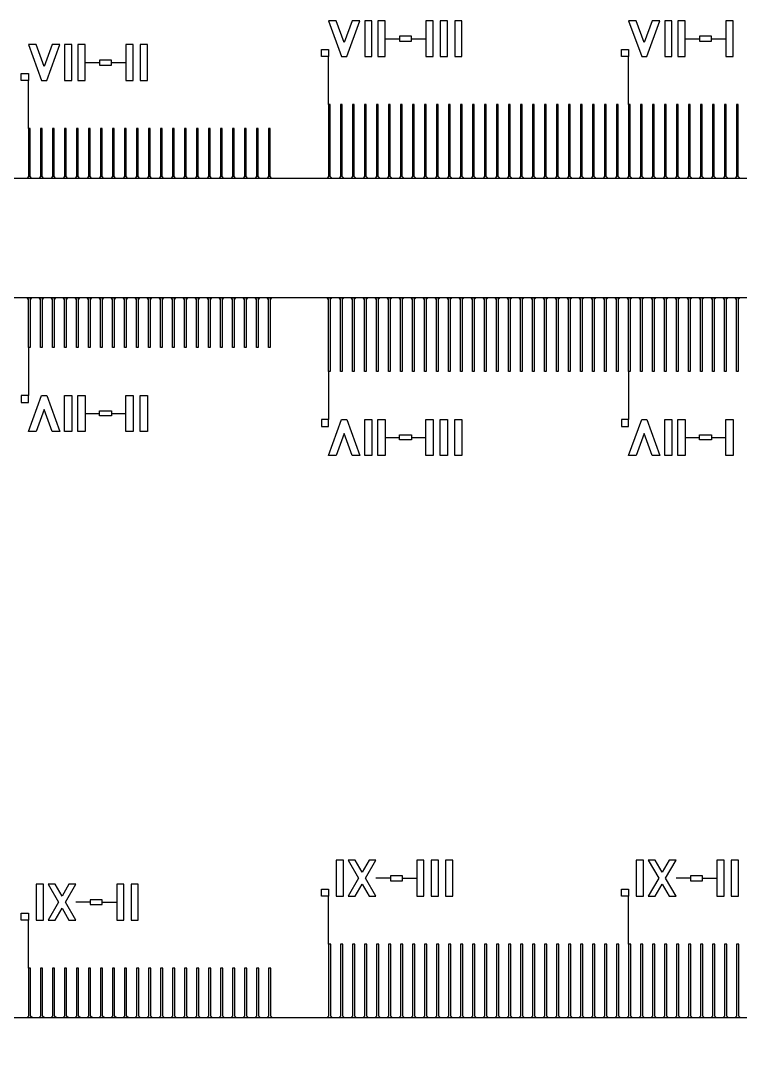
# Model space of a CAD drawing. Extents: x 135699 to 160699, y 112501 to 137501.
# Drawn here: x 149071.4 to 149371.2, y 124836 to 125266.9 of the extents above; entities that cross this region are included whole.
import ezdxf

# ---------------------------------------------------------------- set-up
doc = ezdxf.new("R2010")
doc.units = 13
for name, color, linetype in [('0.7', 50, 'Continuous'), ('0.9', 240, 'Continuous'), ('Main', 140, 'Continuous')]:
    doc.layers.add(name, color=color, linetype=linetype)
doc.layers.add('Write', color=7, linetype='Continuous', true_color=0x839eaa)

msp = doc.modelspace()

# ---------------------------------------------------------------- linework, layer by layer
for p, q in [((149223.23, 125259.41), (149229.23, 125259.41)), ((149234.23, 125259.41), (149240.23, 125259.41)), ((149348.23, 125259.41), (149354.23, 125259.41)), ((149359.23, 125259.41), (149365.23, 125259.41)), ((149098.23, 125249.41), (149104.23, 125249.41)), ((149109.23, 125249.41), (149115.23, 125249.41)), ((149199.68, 125231.91), (149199.68, 125251.91)), ((149324.68, 125231.91), (149324.68, 125251.91)), ((149074.68, 125221.91), (149074.68, 125241.91)), ((149074.68, 125130.71), (149074.68, 125110.71)), ((149199.68, 125120.71), (149199.68, 125100.71)), ((149324.68, 125120.71), (149324.68, 125100.71)), ((149098.23, 125103.21), (149104.23, 125103.21)), ((149109.23, 125103.21), (149115.23, 125103.21)), ((149223.23, 125093.21), (149229.23, 125093.21)), ((149234.23, 125093.21), (149240.23, 125093.21)), ((149348.23, 125093.21), (149354.23, 125093.21)), ((149359.23, 125093.21), (149365.23, 125093.21)), ((149225.42, 124909.41), (149219.42, 124909.41)), ((149230.42, 124909.41), (149236.42, 124909.41)), ((149350.42, 124909.41), (149344.42, 124909.41)), ((149355.42, 124909.41), (149361.42, 124909.41)), ((149100.42, 124899.41), (149094.42, 124899.41)), ((149105.42, 124899.41), (149111.42, 124899.41)), ((149199.68, 124881.91), (149199.68, 124901.91)), ((149324.68, 124881.91), (149324.68, 124901.91)), ((149074.68, 124871.91), (149074.68, 124891.91))]:
    msp.add_line(p, q)
at = {"layer": '0.7'}
for points in [[(149200.98, 125201.31), (149200.38, 125201.91), (149200.38, 125231.91), (149199.68, 125231.91), (149199.68, 125201.91), (149199.08, 125201.31)], [(149205.98, 125201.31), (149205.38, 125201.91), (149205.38, 125231.91), (149204.68, 125231.91), (149204.68, 125201.91), (149204.08, 125201.31)], [(149210.98, 125201.31), (149210.38, 125201.91), (149210.38, 125231.91), (149209.68, 125231.91), (149209.68, 125201.91), (149209.08, 125201.31)], [(149215.98, 125201.31), (149215.38, 125201.91), (149215.38, 125231.91), (149214.68, 125231.91), (149214.68, 125201.91), (149214.08, 125201.31)], [(149220.98, 125201.31), (149220.38, 125201.91), (149220.38, 125231.91), (149219.68, 125231.91), (149219.68, 125201.91), (149219.08, 125201.31)], [(149225.98, 125201.31), (149225.38, 125201.91), (149225.38, 125231.91), (149224.68, 125231.91), (149224.68, 125201.91), (149224.08, 125201.31)], [(149230.98, 125201.31), (149230.38, 125201.91), (149230.38, 125231.91), (149229.68, 125231.91), (149229.68, 125201.91), (149229.08, 125201.31)], [(149235.98, 125201.31), (149235.38, 125201.91), (149235.38, 125231.91), (149234.68, 125231.91), (149234.68, 125201.91), (149234.08, 125201.31)], [(149240.98, 125201.31), (149240.38, 125201.91), (149240.38, 125231.91), (149239.68, 125231.91), (149239.68, 125201.91), (149239.08, 125201.31)], [(149245.98, 125201.31), (149245.38, 125201.91), (149245.38, 125231.91), (149244.68, 125231.91), (149244.68, 125201.91), (149244.08, 125201.31)], [(149250.98, 125201.31), (149250.38, 125201.91), (149250.38, 125231.91), (149249.68, 125231.91), (149249.68, 125201.91), (149249.08, 125201.31)], [(149255.98, 125201.31), (149255.38, 125201.91), (149255.38, 125231.91), (149254.68, 125231.91), (149254.68, 125201.91), (149254.08, 125201.31)], [(149260.98, 125201.31), (149260.38, 125201.91), (149260.38, 125231.91), (149259.68, 125231.91), (149259.68, 125201.91), (149259.08, 125201.31)], [(149265.98, 125201.31), (149265.38, 125201.91), (149265.38, 125231.91), (149264.68, 125231.91), (149264.68, 125201.91), (149264.08, 125201.31)], [(149270.98, 125201.31), (149270.38, 125201.91), (149270.38, 125231.91), (149269.68, 125231.91), (149269.68, 125201.91), (149269.08, 125201.31)], [(149275.98, 125201.31), (149275.38, 125201.91), (149275.38, 125231.91), (149274.68, 125231.91), (149274.68, 125201.91), (149274.08, 125201.31)], [(149280.98, 125201.31), (149280.38, 125201.91), (149280.38, 125231.91), (149279.68, 125231.91), (149279.68, 125201.91), (149279.08, 125201.31)], [(149285.98, 125201.31), (149285.38, 125201.91), (149285.38, 125231.91), (149284.68, 125231.91), (149284.68, 125201.91), (149284.08, 125201.31)], [(149290.98, 125201.31), (149290.38, 125201.91), (149290.38, 125231.91), (149289.68, 125231.91), (149289.68, 125201.91), (149289.08, 125201.31)], [(149295.98, 125201.31), (149295.38, 125201.91), (149295.38, 125231.91), (149294.68, 125231.91), (149294.68, 125201.91), (149294.08, 125201.31)], [(149300.98, 125201.31), (149300.38, 125201.91), (149300.38, 125231.91), (149299.68, 125231.91), (149299.68, 125201.91), (149299.08, 125201.31)], [(149305.98, 125201.31), (149305.38, 125201.91), (149305.38, 125231.91), (149304.68, 125231.91), (149304.68, 125201.91), (149304.08, 125201.31)], [(149310.98, 125201.31), (149310.38, 125201.91), (149310.38, 125231.91), (149309.68, 125231.91), (149309.68, 125201.91), (149309.08, 125201.31)], [(149315.98, 125201.31), (149315.38, 125201.91), (149315.38, 125231.91), (149314.68, 125231.91), (149314.68, 125201.91), (149314.08, 125201.31)], [(149320.98, 125201.31), (149320.38, 125201.91), (149320.38, 125231.91), (149319.68, 125231.91), (149319.68, 125201.91), (149319.08, 125201.31)], [(149325.98, 125201.31), (149325.38, 125201.91), (149325.38, 125231.91), (149324.68, 125231.91), (149324.68, 125201.91), (149324.08, 125201.31)], [(149330.98, 125201.31), (149330.38, 125201.91), (149330.38, 125231.91), (149329.68, 125231.91), (149329.68, 125201.91), (149329.08, 125201.31)], [(149335.98, 125201.31), (149335.38, 125201.91), (149335.38, 125231.91), (149334.68, 125231.91), (149334.68, 125201.91), (149334.08, 125201.31)], [(149340.98, 125201.31), (149340.38, 125201.91), (149340.38, 125231.91), (149339.68, 125231.91), (149339.68, 125201.91), (149339.08, 125201.31)], [(149345.98, 125201.31), (149345.38, 125201.91), (149345.38, 125231.91), (149344.68, 125231.91), (149344.68, 125201.91), (149344.08, 125201.31)], [(149350.98, 125201.31), (149350.38, 125201.91), (149350.38, 125231.91), (149349.68, 125231.91), (149349.68, 125201.91), (149349.08, 125201.31)], [(149355.98, 125201.31), (149355.38, 125201.91), (149355.38, 125231.91), (149354.68, 125231.91), (149354.68, 125201.91), (149354.08, 125201.31)], [(149360.98, 125201.31), (149360.38, 125201.91), (149360.38, 125231.91), (149359.68, 125231.91), (149359.68, 125201.91), (149359.08, 125201.31)], [(149365.98, 125201.31), (149365.38, 125201.91), (149365.38, 125231.91), (149364.68, 125231.91), (149364.68, 125201.91), (149364.08, 125201.31)], [(149370.98, 125201.31), (149370.38, 125201.91), (149370.38, 125231.91), (149369.68, 125231.91), (149369.68, 125201.91), (149369.08, 125201.31)], [(149075.98, 125201.31), (149075.38, 125201.91), (149075.38, 125221.91), (149074.68, 125221.91), (149074.68, 125201.91), (149074.08, 125201.31)], [(149080.98, 125201.31), (149080.38, 125201.91), (149080.38, 125221.91), (149079.68, 125221.91), (149079.68, 125201.91), (149079.08, 125201.31)], [(149085.98, 125201.31), (149085.38, 125201.91), (149085.38, 125221.91), (149084.68, 125221.91), (149084.68, 125201.91), (149084.08, 125201.31)], [(149090.98, 125201.31), (149090.38, 125201.91), (149090.38, 125221.91), (149089.68, 125221.91), (149089.68, 125201.91), (149089.08, 125201.31)], [(149095.98, 125201.31), (149095.38, 125201.91), (149095.38, 125221.91), (149094.68, 125221.91), (149094.68, 125201.91), (149094.08, 125201.31)], [(149100.98, 125201.31), (149100.38, 125201.91), (149100.38, 125221.91), (149099.68, 125221.91), (149099.68, 125201.91), (149099.08, 125201.31)], [(149105.98, 125201.31), (149105.38, 125201.91), (149105.38, 125221.91), (149104.68, 125221.91), (149104.68, 125201.91), (149104.08, 125201.31)], [(149110.98, 125201.31), (149110.38, 125201.91), (149110.38, 125221.91), (149109.68, 125221.91), (149109.68, 125201.91), (149109.08, 125201.31)], [(149115.98, 125201.31), (149115.38, 125201.91), (149115.38, 125221.91), (149114.68, 125221.91), (149114.68, 125201.91), (149114.08, 125201.31)], [(149120.98, 125201.31), (149120.38, 125201.91), (149120.38, 125221.91), (149119.68, 125221.91), (149119.68, 125201.91), (149119.08, 125201.31)], [(149125.98, 125201.31), (149125.38, 125201.91), (149125.38, 125221.91), (149124.68, 125221.91), (149124.68, 125201.91), (149124.08, 125201.31)], [(149130.98, 125201.31), (149130.38, 125201.91), (149130.38, 125221.91), (149129.68, 125221.91), (149129.68, 125201.91), (149129.08, 125201.31)], [(149135.98, 125201.31), (149135.38, 125201.91), (149135.38, 125221.91), (149134.68, 125221.91), (149134.68, 125201.91), (149134.08, 125201.31)], [(149140.98, 125201.31), (149140.38, 125201.91), (149140.38, 125221.91), (149139.68, 125221.91), (149139.68, 125201.91), (149139.08, 125201.31)], [(149145.98, 125201.31), (149145.38, 125201.91), (149145.38, 125221.91), (149144.68, 125221.91), (149144.68, 125201.91), (149144.08, 125201.31)], [(149150.98, 125201.31), (149150.38, 125201.91), (149150.38, 125221.91), (149149.68, 125221.91), (149149.68, 125201.91), (149149.08, 125201.31)], [(149155.98, 125201.31), (149155.38, 125201.91), (149155.38, 125221.91), (149154.68, 125221.91), (149154.68, 125201.91), (149154.08, 125201.31)], [(149160.98, 125201.31), (149160.38, 125201.91), (149160.38, 125221.91), (149159.68, 125221.91), (149159.68, 125201.91), (149159.08, 125201.31)], [(149165.98, 125201.31), (149165.38, 125201.91), (149165.38, 125221.91), (149164.68, 125221.91), (149164.68, 125201.91), (149164.08, 125201.31)], [(149170.98, 125201.31), (149170.38, 125201.91), (149170.38, 125221.91), (149169.68, 125221.91), (149169.68, 125201.91), (149169.08, 125201.31)], [(149175.98, 125201.31), (149175.38, 125201.91), (149175.38, 125221.91), (149174.68, 125221.91), (149174.68, 125201.91), (149174.08, 125201.31)], [(149075.98, 125151.31), (149075.38, 125150.71), (149075.38, 125130.71), (149074.68, 125130.71), (149074.68, 125150.71), (149074.08, 125151.31)], [(149080.98, 125151.31), (149080.38, 125150.71), (149080.38, 125130.71), (149079.68, 125130.71), (149079.68, 125150.71), (149079.08, 125151.31)], [(149085.98, 125151.31), (149085.38, 125150.71), (149085.38, 125130.71), (149084.68, 125130.71), (149084.68, 125150.71), (149084.08, 125151.31)], [(149090.98, 125151.31), (149090.38, 125150.71), (149090.38, 125130.71), (149089.68, 125130.71), (149089.68, 125150.71), (149089.08, 125151.31)], [(149095.98, 125151.31), (149095.38, 125150.71), (149095.38, 125130.71), (149094.68, 125130.71), (149094.68, 125150.71), (149094.08, 125151.31)], [(149100.98, 125151.31), (149100.38, 125150.71), (149100.38, 125130.71), (149099.68, 125130.71), (149099.68, 125150.71), (149099.08, 125151.31)], [(149105.98, 125151.31), (149105.38, 125150.71), (149105.38, 125130.71), (149104.68, 125130.71), (149104.68, 125150.71), (149104.08, 125151.31)], [(149110.98, 125151.31), (149110.38, 125150.71), (149110.38, 125130.71), (149109.68, 125130.71), (149109.68, 125150.71), (149109.08, 125151.31)], [(149115.98, 125151.31), (149115.38, 125150.71), (149115.38, 125130.71), (149114.68, 125130.71), (149114.68, 125150.71), (149114.08, 125151.31)], [(149120.98, 125151.31), (149120.38, 125150.71), (149120.38, 125130.71), (149119.68, 125130.71), (149119.68, 125150.71), (149119.08, 125151.31)], [(149125.98, 125151.31), (149125.38, 125150.71), (149125.38, 125130.71), (149124.68, 125130.71), (149124.68, 125150.71), (149124.08, 125151.31)], [(149130.98, 125151.31), (149130.38, 125150.71), (149130.38, 125130.71), (149129.68, 125130.71), (149129.68, 125150.71), (149129.08, 125151.31)], [(149135.98, 125151.31), (149135.38, 125150.71), (149135.38, 125130.71), (149134.68, 125130.71), (149134.68, 125150.71), (149134.08, 125151.31)], [(149140.98, 125151.31), (149140.38, 125150.71), (149140.38, 125130.71), (149139.68, 125130.71), (149139.68, 125150.71), (149139.08, 125151.31)], [(149145.98, 125151.31), (149145.38, 125150.71), (149145.38, 125130.71), (149144.68, 125130.71), (149144.68, 125150.71), (149144.08, 125151.31)], [(149150.98, 125151.31), (149150.38, 125150.71), (149150.38, 125130.71), (149149.68, 125130.71), (149149.68, 125150.71), (149149.08, 125151.31)], [(149155.98, 125151.31), (149155.38, 125150.71), (149155.38, 125130.71), (149154.68, 125130.71), (149154.68, 125150.71), (149154.08, 125151.31)], [(149160.98, 125151.31), (149160.38, 125150.71), (149160.38, 125130.71), (149159.68, 125130.71), (149159.68, 125150.71), (149159.08, 125151.31)], [(149165.98, 125151.31), (149165.38, 125150.71), (149165.38, 125130.71), (149164.68, 125130.71), (149164.68, 125150.71), (149164.08, 125151.31)], [(149170.98, 125151.31), (149170.38, 125150.71), (149170.38, 125130.71), (149169.68, 125130.71), (149169.68, 125150.71), (149169.08, 125151.31)], [(149175.98, 125151.31), (149175.38, 125150.71), (149175.38, 125130.71), (149174.68, 125130.71), (149174.68, 125150.71), (149174.08, 125151.31)], [(149200.98, 125151.31), (149200.38, 125150.71), (149200.38, 125120.71), (149199.68, 125120.71), (149199.68, 125150.71), (149199.08, 125151.31)], [(149205.98, 125151.31), (149205.38, 125150.71), (149205.38, 125120.71), (149204.68, 125120.71), (149204.68, 125150.71), (149204.08, 125151.31)], [(149210.98, 125151.31), (149210.38, 125150.71), (149210.38, 125120.71), (149209.68, 125120.71), (149209.68, 125150.71), (149209.08, 125151.31)], [(149215.98, 125151.31), (149215.38, 125150.71), (149215.38, 125120.71), (149214.68, 125120.71), (149214.68, 125150.71), (149214.08, 125151.31)], [(149220.98, 125151.31), (149220.38, 125150.71), (149220.38, 125120.71), (149219.68, 125120.71), (149219.68, 125150.71), (149219.08, 125151.31)], [(149225.98, 125151.31), (149225.38, 125150.71), (149225.38, 125120.71), (149224.68, 125120.71), (149224.68, 125150.71), (149224.08, 125151.31)], [(149230.98, 125151.31), (149230.38, 125150.71), (149230.38, 125120.71), (149229.68, 125120.71), (149229.68, 125150.71), (149229.08, 125151.31)], [(149235.98, 125151.31), (149235.38, 125150.71), (149235.38, 125120.71), (149234.68, 125120.71), (149234.68, 125150.71), (149234.08, 125151.31)], [(149240.98, 125151.31), (149240.38, 125150.71), (149240.38, 125120.71), (149239.68, 125120.71), (149239.68, 125150.71), (149239.08, 125151.31)], [(149245.98, 125151.31), (149245.38, 125150.71), (149245.38, 125120.71), (149244.68, 125120.71), (149244.68, 125150.71), (149244.08, 125151.31)], [(149250.98, 125151.31), (149250.38, 125150.71), (149250.38, 125120.71), (149249.68, 125120.71), (149249.68, 125150.71), (149249.08, 125151.31)], [(149255.98, 125151.31), (149255.38, 125150.71), (149255.38, 125120.71), (149254.68, 125120.71), (149254.68, 125150.71), (149254.08, 125151.31)], [(149260.98, 125151.31), (149260.38, 125150.71), (149260.38, 125120.71), (149259.68, 125120.71), (149259.68, 125150.71), (149259.08, 125151.31)], [(149265.98, 125151.31), (149265.38, 125150.71), (149265.38, 125120.71), (149264.68, 125120.71), (149264.68, 125150.71), (149264.08, 125151.31)], [(149270.98, 125151.31), (149270.38, 125150.71), (149270.38, 125120.71), (149269.68, 125120.71), (149269.68, 125150.71), (149269.08, 125151.31)], [(149275.98, 125151.31), (149275.38, 125150.71), (149275.38, 125120.71), (149274.68, 125120.71), (149274.68, 125150.71), (149274.08, 125151.31)], [(149280.98, 125151.31), (149280.38, 125150.71), (149280.38, 125120.71), (149279.68, 125120.71), (149279.68, 125150.71), (149279.08, 125151.31)], [(149285.98, 125151.31), (149285.38, 125150.71), (149285.38, 125120.71), (149284.68, 125120.71), (149284.68, 125150.71), (149284.08, 125151.31)], [(149290.98, 125151.31), (149290.38, 125150.71), (149290.38, 125120.71), (149289.68, 125120.71), (149289.68, 125150.71), (149289.08, 125151.31)], [(149295.98, 125151.31), (149295.38, 125150.71), (149295.38, 125120.71), (149294.68, 125120.71), (149294.68, 125150.71), (149294.08, 125151.31)], [(149300.98, 125151.31), (149300.38, 125150.71), (149300.38, 125120.71), (149299.68, 125120.71), (149299.68, 125150.71), (149299.08, 125151.31)], [(149305.98, 125151.31), (149305.38, 125150.71), (149305.38, 125120.71), (149304.68, 125120.71), (149304.68, 125150.71), (149304.08, 125151.31)], [(149310.98, 125151.31), (149310.38, 125150.71), (149310.38, 125120.71), (149309.68, 125120.71), (149309.68, 125150.71), (149309.08, 125151.31)], [(149315.98, 125151.31), (149315.38, 125150.71), (149315.38, 125120.71), (149314.68, 125120.71), (149314.68, 125150.71), (149314.08, 125151.31)], [(149320.98, 125151.31), (149320.38, 125150.71), (149320.38, 125120.71), (149319.68, 125120.71), (149319.68, 125150.71), (149319.08, 125151.31)], [(149325.98, 125151.31), (149325.38, 125150.71), (149325.38, 125120.71), (149324.68, 125120.71), (149324.68, 125150.71), (149324.08, 125151.31)], [(149330.98, 125151.31), (149330.38, 125150.71), (149330.38, 125120.71), (149329.68, 125120.71), (149329.68, 125150.71), (149329.08, 125151.31)], [(149335.98, 125151.31), (149335.38, 125150.71), (149335.38, 125120.71), (149334.68, 125120.71), (149334.68, 125150.71), (149334.08, 125151.31)], [(149340.98, 125151.31), (149340.38, 125150.71), (149340.38, 125120.71), (149339.68, 125120.71), (149339.68, 125150.71), (149339.08, 125151.31)], [(149345.98, 125151.31), (149345.38, 125150.71), (149345.38, 125120.71), (149344.68, 125120.71), (149344.68, 125150.71), (149344.08, 125151.31)], [(149350.98, 125151.31), (149350.38, 125150.71), (149350.38, 125120.71), (149349.68, 125120.71), (149349.68, 125150.71), (149349.08, 125151.31)], [(149355.98, 125151.31), (149355.38, 125150.71), (149355.38, 125120.71), (149354.68, 125120.71), (149354.68, 125150.71), (149354.08, 125151.31)], [(149360.98, 125151.31), (149360.38, 125150.71), (149360.38, 125120.71), (149359.68, 125120.71), (149359.68, 125150.71), (149359.08, 125151.31)], [(149365.98, 125151.31), (149365.38, 125150.71), (149365.38, 125120.71), (149364.68, 125120.71), (149364.68, 125150.71), (149364.08, 125151.31)], [(149370.98, 125151.31), (149370.38, 125150.71), (149370.38, 125120.71), (149369.68, 125120.71), (149369.68, 125150.71), (149369.08, 125151.31)]]:
    msp.add_lwpolyline(points, close=True, dxfattribs=at)
at = {"layer": '0.9'}
for points in [[(149201.18, 124851.31), (149200.58, 124851.91), (149200.58, 124881.91), (149199.68, 124881.91), (149199.68, 124851.91), (149199.08, 124851.31)], [(149206.18, 124851.31), (149205.58, 124851.91), (149205.58, 124881.91), (149204.68, 124881.91), (149204.68, 124851.91), (149204.08, 124851.31)], [(149211.18, 124851.31), (149210.58, 124851.91), (149210.58, 124881.91), (149209.68, 124881.91), (149209.68, 124851.91), (149209.08, 124851.31)], [(149216.18, 124851.31), (149215.58, 124851.91), (149215.58, 124881.91), (149214.68, 124881.91), (149214.68, 124851.91), (149214.08, 124851.31)], [(149221.18, 124851.31), (149220.58, 124851.91), (149220.58, 124881.91), (149219.68, 124881.91), (149219.68, 124851.91), (149219.08, 124851.31)], [(149226.18, 124851.31), (149225.58, 124851.91), (149225.58, 124881.91), (149224.68, 124881.91), (149224.68, 124851.91), (149224.08, 124851.31)], [(149231.18, 124851.31), (149230.58, 124851.91), (149230.58, 124881.91), (149229.68, 124881.91), (149229.68, 124851.91), (149229.08, 124851.31)], [(149236.18, 124851.31), (149235.58, 124851.91), (149235.58, 124881.91), (149234.68, 124881.91), (149234.68, 124851.91), (149234.08, 124851.31)], [(149241.18, 124851.31), (149240.58, 124851.91), (149240.58, 124881.91), (149239.68, 124881.91), (149239.68, 124851.91), (149239.08, 124851.31)], [(149246.18, 124851.31), (149245.58, 124851.91), (149245.58, 124881.91), (149244.68, 124881.91), (149244.68, 124851.91), (149244.08, 124851.31)], [(149251.18, 124851.31), (149250.58, 124851.91), (149250.58, 124881.91), (149249.68, 124881.91), (149249.68, 124851.91), (149249.08, 124851.31)], [(149256.18, 124851.31), (149255.58, 124851.91), (149255.58, 124881.91), (149254.68, 124881.91), (149254.68, 124851.91), (149254.08, 124851.31)], [(149261.18, 124851.31), (149260.58, 124851.91), (149260.58, 124881.91), (149259.68, 124881.91), (149259.68, 124851.91), (149259.08, 124851.31)], [(149266.18, 124851.31), (149265.58, 124851.91), (149265.58, 124881.91), (149264.68, 124881.91), (149264.68, 124851.91), (149264.08, 124851.31)], [(149271.18, 124851.31), (149270.58, 124851.91), (149270.58, 124881.91), (149269.68, 124881.91), (149269.68, 124851.91), (149269.08, 124851.31)], [(149276.18, 124851.31), (149275.58, 124851.91), (149275.58, 124881.91), (149274.68, 124881.91), (149274.68, 124851.91), (149274.08, 124851.31)], [(149281.18, 124851.31), (149280.58, 124851.91), (149280.58, 124881.91), (149279.68, 124881.91), (149279.68, 124851.91), (149279.08, 124851.31)], [(149286.18, 124851.31), (149285.58, 124851.91), (149285.58, 124881.91), (149284.68, 124881.91), (149284.68, 124851.91), (149284.08, 124851.31)], [(149291.18, 124851.31), (149290.58, 124851.91), (149290.58, 124881.91), (149289.68, 124881.91), (149289.68, 124851.91), (149289.08, 124851.31)], [(149296.18, 124851.31), (149295.58, 124851.91), (149295.58, 124881.91), (149294.68, 124881.91), (149294.68, 124851.91), (149294.08, 124851.31)], [(149301.18, 124851.31), (149300.58, 124851.91), (149300.58, 124881.91), (149299.68, 124881.91), (149299.68, 124851.91), (149299.08, 124851.31)], [(149306.18, 124851.31), (149305.58, 124851.91), (149305.58, 124881.91), (149304.68, 124881.91), (149304.68, 124851.91), (149304.08, 124851.31)], [(149311.18, 124851.31), (149310.58, 124851.91), (149310.58, 124881.91), (149309.68, 124881.91), (149309.68, 124851.91), (149309.08, 124851.31)], [(149316.18, 124851.31), (149315.58, 124851.91), (149315.58, 124881.91), (149314.68, 124881.91), (149314.68, 124851.91), (149314.08, 124851.31)], [(149321.18, 124851.31), (149320.58, 124851.91), (149320.58, 124881.91), (149319.68, 124881.91), (149319.68, 124851.91), (149319.08, 124851.31)], [(149326.18, 124851.31), (149325.58, 124851.91), (149325.58, 124881.91), (149324.68, 124881.91), (149324.68, 124851.91), (149324.08, 124851.31)], [(149331.18, 124851.31), (149330.58, 124851.91), (149330.58, 124881.91), (149329.68, 124881.91), (149329.68, 124851.91), (149329.08, 124851.31)], [(149336.18, 124851.31), (149335.58, 124851.91), (149335.58, 124881.91), (149334.68, 124881.91), (149334.68, 124851.91), (149334.08, 124851.31)], [(149341.18, 124851.31), (149340.58, 124851.91), (149340.58, 124881.91), (149339.68, 124881.91), (149339.68, 124851.91), (149339.08, 124851.31)], [(149346.18, 124851.31), (149345.58, 124851.91), (149345.58, 124881.91), (149344.68, 124881.91), (149344.68, 124851.91), (149344.08, 124851.31)], [(149351.18, 124851.31), (149350.58, 124851.91), (149350.58, 124881.91), (149349.68, 124881.91), (149349.68, 124851.91), (149349.08, 124851.31)], [(149356.18, 124851.31), (149355.58, 124851.91), (149355.58, 124881.91), (149354.68, 124881.91), (149354.68, 124851.91), (149354.08, 124851.31)], [(149361.18, 124851.31), (149360.58, 124851.91), (149360.58, 124881.91), (149359.68, 124881.91), (149359.68, 124851.91), (149359.08, 124851.31)], [(149366.18, 124851.31), (149365.58, 124851.91), (149365.58, 124881.91), (149364.68, 124881.91), (149364.68, 124851.91), (149364.08, 124851.31)], [(149371.18, 124851.31), (149370.58, 124851.91), (149370.58, 124881.91), (149369.68, 124881.91), (149369.68, 124851.91), (149369.08, 124851.31)], [(149076.18, 124851.31), (149075.58, 124851.91), (149075.58, 124871.91), (149074.68, 124871.91), (149074.68, 124851.91), (149074.08, 124851.31)], [(149081.18, 124851.31), (149080.58, 124851.91), (149080.58, 124871.91), (149079.68, 124871.91), (149079.68, 124851.91), (149079.08, 124851.31)], [(149086.18, 124851.31), (149085.58, 124851.91), (149085.58, 124871.91), (149084.68, 124871.91), (149084.68, 124851.91), (149084.08, 124851.31)], [(149091.18, 124851.31), (149090.58, 124851.91), (149090.58, 124871.91), (149089.68, 124871.91), (149089.68, 124851.91), (149089.08, 124851.31)], [(149096.18, 124851.31), (149095.58, 124851.91), (149095.58, 124871.91), (149094.68, 124871.91), (149094.68, 124851.91), (149094.08, 124851.31)], [(149101.18, 124851.31), (149100.58, 124851.91), (149100.58, 124871.91), (149099.68, 124871.91), (149099.68, 124851.91), (149099.08, 124851.31)], [(149106.18, 124851.31), (149105.58, 124851.91), (149105.58, 124871.91), (149104.68, 124871.91), (149104.68, 124851.91), (149104.08, 124851.31)], [(149111.18, 124851.31), (149110.58, 124851.91), (149110.58, 124871.91), (149109.68, 124871.91), (149109.68, 124851.91), (149109.08, 124851.31)], [(149116.18, 124851.31), (149115.58, 124851.91), (149115.58, 124871.91), (149114.68, 124871.91), (149114.68, 124851.91), (149114.08, 124851.31)], [(149121.18, 124851.31), (149120.58, 124851.91), (149120.58, 124871.91), (149119.68, 124871.91), (149119.68, 124851.91), (149119.08, 124851.31)], [(149126.18, 124851.31), (149125.58, 124851.91), (149125.58, 124871.91), (149124.68, 124871.91), (149124.68, 124851.91), (149124.08, 124851.31)], [(149131.18, 124851.31), (149130.58, 124851.91), (149130.58, 124871.91), (149129.68, 124871.91), (149129.68, 124851.91), (149129.08, 124851.31)], [(149136.18, 124851.31), (149135.58, 124851.91), (149135.58, 124871.91), (149134.68, 124871.91), (149134.68, 124851.91), (149134.08, 124851.31)], [(149141.18, 124851.31), (149140.58, 124851.91), (149140.58, 124871.91), (149139.68, 124871.91), (149139.68, 124851.91), (149139.08, 124851.31)], [(149146.18, 124851.31), (149145.58, 124851.91), (149145.58, 124871.91), (149144.68, 124871.91), (149144.68, 124851.91), (149144.08, 124851.31)], [(149151.18, 124851.31), (149150.58, 124851.91), (149150.58, 124871.91), (149149.68, 124871.91), (149149.68, 124851.91), (149149.08, 124851.31)], [(149156.18, 124851.31), (149155.58, 124851.91), (149155.58, 124871.91), (149154.68, 124871.91), (149154.68, 124851.91), (149154.08, 124851.31)], [(149161.18, 124851.31), (149160.58, 124851.91), (149160.58, 124871.91), (149159.68, 124871.91), (149159.68, 124851.91), (149159.08, 124851.31)], [(149166.18, 124851.31), (149165.58, 124851.91), (149165.58, 124871.91), (149164.68, 124871.91), (149164.68, 124851.91), (149164.08, 124851.31)], [(149171.18, 124851.31), (149170.58, 124851.91), (149170.58, 124871.91), (149169.68, 124871.91), (149169.68, 124851.91), (149169.08, 124851.31)], [(149176.18, 124851.31), (149175.58, 124851.91), (149175.58, 124871.91), (149174.68, 124871.91), (149174.68, 124851.91), (149174.08, 124851.31)]]:
    msp.add_lwpolyline(points, close=True, dxfattribs=at)
at = {"layer": 'Main'}
for points in [[(150449.08, 125201.31, -0.414214), (150549.08, 125101.31), (150549.08, 124901.31, -0.414214), (150449.08, 124801.31), (145949.08, 124801.31, -0.414214), (145849.08, 124901.31), (145849.08, 125101.31, -0.414214), (145949.08, 125201.31)], [(150449.08, 125151.31), (145949.08, 125151.31, 0.414214), (145899.08, 125101.31), (145899.08, 124901.31, 0.414214), (145949.08, 124851.31), (150449.08, 124851.31, 0.414214), (150499.08, 124901.31), (150499.08, 125101.31, 0.414214)]]:
    msp.add_lwpolyline(points, format="xyb", close=True, dxfattribs=at)
at = {"layer": 'Write'}
for points in [[(149206.21, 125257.76), (149202.87, 125266.91), (149199.68, 125266.91), (149205.14, 125251.91), (149207.27, 125251.91), (149212.73, 125266.91), (149209.54, 125266.91)], [(149217.73, 125251.91), (149217.73, 125266.91), (149214.73, 125266.91), (149214.73, 125251.91)], [(149223.23, 125251.91), (149223.23, 125266.91), (149220.23, 125266.91), (149220.23, 125251.91)], [(149243.23, 125251.91), (149243.23, 125266.91), (149240.23, 125266.91), (149240.23, 125251.91)], [(149249.23, 125251.91), (149249.23, 125266.91), (149246.23, 125266.91), (149246.23, 125251.91)], [(149255.23, 125251.91), (149255.23, 125266.91), (149252.23, 125266.91), (149252.23, 125251.91)], [(149331.21, 125257.76), (149327.87, 125266.91), (149324.68, 125266.91), (149330.14, 125251.91), (149332.27, 125251.91), (149337.73, 125266.91), (149334.54, 125266.91)], [(149342.73, 125251.91), (149342.73, 125266.91), (149339.73, 125266.91), (149339.73, 125251.91)], [(149348.23, 125251.91), (149348.23, 125266.91), (149345.23, 125266.91), (149345.23, 125251.91)], [(149368.23, 125251.91), (149368.23, 125266.91), (149365.23, 125266.91), (149365.23, 125251.91)], [(149081.21, 125247.76), (149077.87, 125256.91), (149074.68, 125256.91), (149080.14, 125241.91), (149082.27, 125241.91), (149087.73, 125256.91), (149084.54, 125256.91)], [(149092.73, 125241.91), (149092.73, 125256.91), (149089.73, 125256.91), (149089.73, 125241.91)], [(149098.23, 125241.91), (149098.23, 125256.91), (149095.23, 125256.91), (149095.23, 125241.91)], [(149118.23, 125241.91), (149118.23, 125256.91), (149115.23, 125256.91), (149115.23, 125241.91)], [(149124.23, 125241.91), (149124.23, 125256.91), (149121.23, 125256.91), (149121.23, 125241.91)], [(149234.23, 125258.41), (149234.23, 125260.41), (149229.23, 125260.41), (149229.23, 125258.41)], [(149359.23, 125258.41), (149359.23, 125260.41), (149354.23, 125260.41), (149354.23, 125258.41)], [(149196.68, 125251.91), (149196.68, 125254.91), (149199.68, 125254.91), (149199.68, 125251.91)], [(149321.68, 125251.91), (149321.68, 125254.91), (149324.68, 125254.91), (149324.68, 125251.91)], [(149109.23, 125248.41), (149109.23, 125250.41), (149104.23, 125250.41), (149104.23, 125248.41)], [(149071.68, 125241.91), (149071.68, 125244.91), (149074.68, 125244.91), (149074.68, 125241.91)], [(149071.68, 125110.71), (149071.68, 125107.71), (149074.68, 125107.71), (149074.68, 125110.71)], [(149081.21, 125104.86), (149077.87, 125095.71), (149074.68, 125095.71), (149080.14, 125110.71), (149082.27, 125110.71), (149087.73, 125095.71), (149084.54, 125095.71)], [(149092.73, 125110.71), (149092.73, 125095.71), (149089.73, 125095.71), (149089.73, 125110.71)], [(149098.23, 125110.71), (149098.23, 125095.71), (149095.23, 125095.71), (149095.23, 125110.71)], [(149118.23, 125110.71), (149118.23, 125095.71), (149115.23, 125095.71), (149115.23, 125110.71)], [(149124.23, 125110.71), (149124.23, 125095.71), (149121.23, 125095.71), (149121.23, 125110.71)], [(149109.23, 125104.21), (149109.23, 125102.21), (149104.23, 125102.21), (149104.23, 125104.21)], [(149196.68, 125100.71), (149196.68, 125097.71), (149199.68, 125097.71), (149199.68, 125100.71)], [(149206.21, 125094.86), (149202.87, 125085.71), (149199.68, 125085.71), (149205.14, 125100.71), (149207.27, 125100.71), (149212.73, 125085.71), (149209.54, 125085.71)], [(149217.73, 125100.71), (149217.73, 125085.71), (149214.73, 125085.71), (149214.73, 125100.71)], [(149223.23, 125100.71), (149223.23, 125085.71), (149220.23, 125085.71), (149220.23, 125100.71)], [(149243.23, 125100.71), (149243.23, 125085.71), (149240.23, 125085.71), (149240.23, 125100.71)], [(149249.23, 125100.71), (149249.23, 125085.71), (149246.23, 125085.71), (149246.23, 125100.71)], [(149255.23, 125100.71), (149255.23, 125085.71), (149252.23, 125085.71), (149252.23, 125100.71)], [(149321.68, 125100.71), (149321.68, 125097.71), (149324.68, 125097.71), (149324.68, 125100.71)], [(149331.21, 125094.86), (149327.87, 125085.71), (149324.68, 125085.71), (149330.14, 125100.71), (149332.27, 125100.71), (149337.73, 125085.71), (149334.54, 125085.71)], [(149342.73, 125100.71), (149342.73, 125085.71), (149339.73, 125085.71), (149339.73, 125100.71)], [(149348.23, 125100.71), (149348.23, 125085.71), (149345.23, 125085.71), (149345.23, 125100.71)], [(149368.23, 125100.71), (149368.23, 125085.71), (149365.23, 125085.71), (149365.23, 125100.71)], [(149234.23, 125094.21), (149234.23, 125092.21), (149229.23, 125092.21), (149229.23, 125094.21)], [(149359.23, 125094.21), (149359.23, 125092.21), (149354.23, 125092.21), (149354.23, 125094.21)], [(149205.87, 124901.91), (149205.87, 124916.91), (149202.87, 124916.91), (149202.87, 124901.91)], [(149210.76, 124901.91), (149213.65, 124906.91), (149216.54, 124901.91), (149219.42, 124901.91), (149215.09, 124909.41), (149219.42, 124916.91), (149216.54, 124916.91), (149213.65, 124911.91), (149210.76, 124916.91), (149207.87, 124916.91), (149212.21, 124909.41), (149207.87, 124901.91)], [(149239.42, 124901.91), (149239.42, 124916.91), (149236.42, 124916.91), (149236.42, 124901.91)], [(149245.42, 124901.91), (149245.42, 124916.91), (149242.42, 124916.91), (149242.42, 124901.91)], [(149251.42, 124901.91), (149251.42, 124916.91), (149248.42, 124916.91), (149248.42, 124901.91)], [(149330.87, 124901.91), (149330.87, 124916.91), (149327.87, 124916.91), (149327.87, 124901.91)], [(149335.76, 124901.91), (149338.65, 124906.91), (149341.54, 124901.91), (149344.42, 124901.91), (149340.09, 124909.41), (149344.42, 124916.91), (149341.54, 124916.91), (149338.65, 124911.91), (149335.76, 124916.91), (149332.87, 124916.91), (149337.21, 124909.41), (149332.87, 124901.91)], [(149364.42, 124901.91), (149364.42, 124916.91), (149361.42, 124916.91), (149361.42, 124901.91)], [(149370.42, 124901.91), (149370.42, 124916.91), (149367.42, 124916.91), (149367.42, 124901.91)], [(149230.42, 124908.41), (149230.42, 124910.41), (149225.42, 124910.41), (149225.42, 124908.41)], [(149355.42, 124908.41), (149355.42, 124910.41), (149350.42, 124910.41), (149350.42, 124908.41)], [(149080.87, 124891.91), (149080.87, 124906.91), (149077.87, 124906.91), (149077.87, 124891.91)], [(149085.76, 124891.91), (149088.65, 124896.91), (149091.54, 124891.91), (149094.42, 124891.91), (149090.09, 124899.41), (149094.42, 124906.91), (149091.54, 124906.91), (149088.65, 124901.91), (149085.76, 124906.91), (149082.87, 124906.91), (149087.21, 124899.41), (149082.87, 124891.91)], [(149114.42, 124891.91), (149114.42, 124906.91), (149111.42, 124906.91), (149111.42, 124891.91)], [(149120.42, 124891.91), (149120.42, 124906.91), (149117.42, 124906.91), (149117.42, 124891.91)], [(149196.68, 124901.91), (149196.68, 124904.91), (149199.68, 124904.91), (149199.68, 124901.91)], [(149321.68, 124901.91), (149321.68, 124904.91), (149324.68, 124904.91), (149324.68, 124901.91)], [(149105.42, 124898.41), (149105.42, 124900.41), (149100.42, 124900.41), (149100.42, 124898.41)], [(149071.68, 124891.91), (149071.68, 124894.91), (149074.68, 124894.91), (149074.68, 124891.91)]]:
    msp.add_lwpolyline(points, close=True, dxfattribs=at)

doc.saveas('drawing.dxf')
